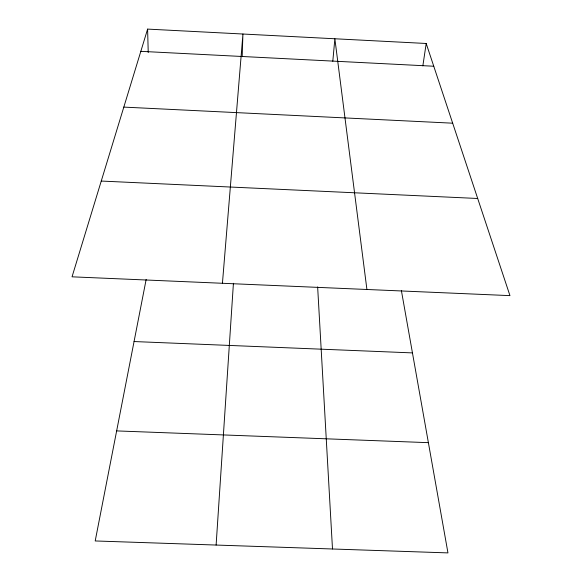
<?xml version="1.0" encoding="UTF-8"?>
<svg xmlns="http://www.w3.org/2000/svg" width="582" height="582" viewBox="0 0 582 582"><rect width="100%" height="100%" fill="white"/><g stroke="black" fill="none" stroke-linecap="round" stroke-linejoin="round"><path stroke-width="0.87" d="M242.177 56.672L242.934 34.025L222.433 283.281M216.111 545.05L233.426 283.281M332.802 61.277L334.861 38.768L366.915 289.487M422.852 65.861L426.199 43.483L147.61 29.1L72.037 276.821L509.963 295.627L426.199 43.483M146.162 279.425L95.201 540.954L447.958 552.9L401.354 290.389M116.64 430.906L428.388 442.662M134.056 341.547L412.449 352.903M101.253 181.053L477.691 198.484M123.813 107.103L452.672 123.188M140.822 51.34L433.757 66.232M317.641 286.897L332.497 548.986M147.61 29.1L148.228 52.526"/></g></svg>
